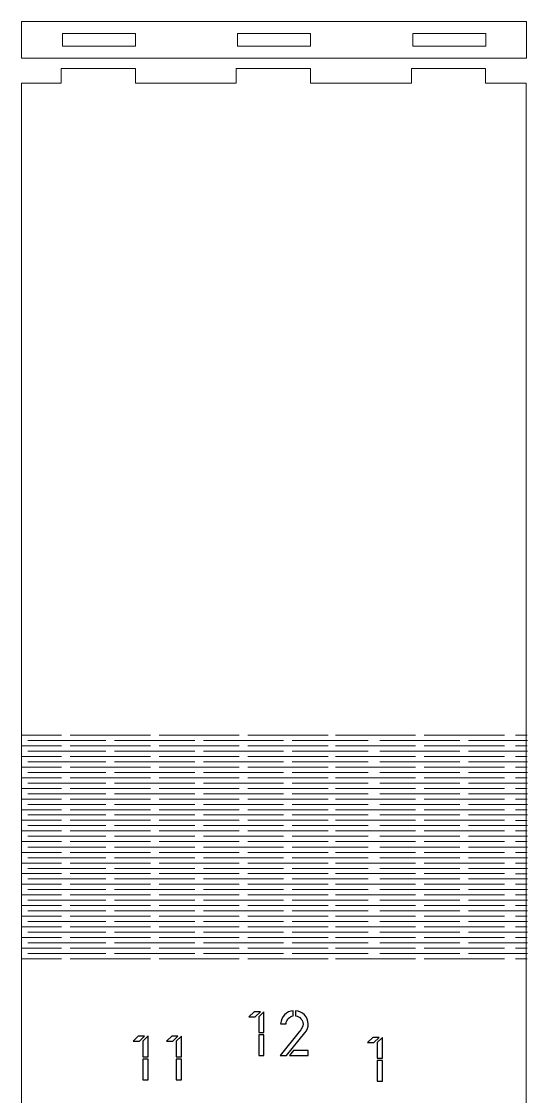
# Model space of a CAD drawing. Header units: millimetres. Extents: x 577 to 718, y -254 to 342.
# Drawn here: x 577.2 to 717.3, y 45 to 342.2 of the extents above; entities that cross this region are included whole.
import ezdxf

# ---------------------------------------------------------------- set-up
doc = ezdxf.new("R2010")
doc.units = ezdxf.units.MM
doc.layers.add('Layer 1', color=18, linetype='Continuous', true_color=0x000000)

msp = doc.modelspace()

# ---------------------------------------------------------------- linework, layer by layer
at = {"layer": 'Layer 1', "color": 250, "lineweight": 20, "true_color": 0x333333}
for points, knots in [([(717.0371, 342.2289), (717.0371, 342.2289), (577.2387, 342.2289), (577.2387, 342.2289), (577.2387, 342.2289), (577.2387, 332.0956), (577.2387, 332.0956), (577.2387, 332.0956), (717.0371, 332.0956), (717.0371, 332.0956), (717.0371, 332.0956), (717.0371, 342.2289), (717.0371, 342.2289)], [0, 0, 0, 0, 0.2, 0.2, 0.2, 0.4, 0.4, 0.4, 0.6, 0.6, 0.6, 1, 1, 1, 1]), ([(608.756, 335.4123), (608.756, 335.4123), (588.556, 335.4123), (588.556, 335.4123), (588.556, 335.4123), (588.556, 338.9123), (588.556, 338.9123), (588.556, 338.9123), (608.756, 338.9123), (608.756, 338.9123), (608.756, 338.9123), (608.756, 335.4123), (608.756, 335.4123)], [0, 0, 0, 0, 0.2, 0.2, 0.2, 0.4, 0.4, 0.4, 0.6, 0.6, 0.6, 1, 1, 1, 1]), ([(657.2379, 335.4123), (657.2379, 335.4123), (637.0379, 335.4123), (637.0379, 335.4123), (637.0379, 335.4123), (637.0379, 338.9123), (637.0379, 338.9123), (637.0379, 338.9123), (657.2379, 338.9123), (657.2379, 338.9123), (657.2379, 338.9123), (657.2379, 335.4123), (657.2379, 335.4123)], [0, 0, 0, 0, 0.2, 0.2, 0.2, 0.4, 0.4, 0.4, 0.6, 0.6, 0.6, 1, 1, 1, 1]), ([(705.7197, 335.4123), (705.7197, 335.4123), (685.5197, 335.4123), (685.5197, 335.4123), (685.5197, 335.4123), (685.5197, 338.9123), (685.5197, 338.9123), (685.5197, 338.9123), (705.7197, 338.9123), (705.7197, 338.9123), (705.7197, 338.9123), (705.7197, 335.4123), (705.7197, 335.4123)], [0, 0, 0, 0, 0.2, 0.2, 0.2, 0.4, 0.4, 0.4, 0.6, 0.6, 0.6, 1, 1, 1, 1]), ([(716.9118, 325.1941), (716.9118, 325.1941), (705.6607, 325.1941), (705.6607, 325.1941), (705.6607, 325.1941), (705.6607, 329.1941), (705.6607, 329.1941), (705.6607, 329.1941), (685.1376, 329.1941), (685.1376, 329.1941), (685.1376, 329.1941), (685.1376, 325.1941), (685.1376, 325.1941), (685.1376, 325.1941), (657.2224, 325.1941), (657.2224, 325.1941), (657.2224, 325.1941), (657.2224, 329.1941), (657.2224, 329.1941), (657.2224, 329.1941), (636.6992, 329.1941), (636.6992, 329.1941), (636.6992, 329.1941), (636.6992, 325.1941), (636.6992, 325.1941), (636.6992, 325.1941), (608.784, 325.1941), (608.784, 325.1941), (608.784, 325.1941), (608.784, 329.1941), (608.784, 329.1941), (608.784, 329.1941), (588.2608, 329.1941), (588.2608, 329.1941), (588.2608, 329.1941), (588.2608, 325.1941), (588.2608, 325.1941), (588.2608, 325.1941), (577.2387, 325.1941), (577.2387, 325.1941), (577.2387, 325.1941), (577.2387, -195.1974), (577.2387, -195.1974), (577.2387, -195.1974), (577.2387, -208.593), (577.2387, -208.593), (577.2387, -208.593), (577.2387, -227.2425), (577.2387, -227.2425), (577.2387, -227.2425), (577.2387, -234.8019), (577.2387, -234.8019), (577.2387, -234.8019), (577.2387, -242.3766), (577.2387, -242.3766), (577.2387, -242.3766), (577.2387, -254.2796), (577.2387, -254.2796), (577.2387, -254.2796), (717.037, -254.2796), (717.037, -254.2796), (717.037, -254.2796), (717.037, -242.3766), (717.037, -242.3766), (717.037, -242.3766), (717.037, -234.8019), (717.037, -234.8019), (717.037, -234.8019), (717.037, -195.1974), (717.037, -195.1974), (717.037, -195.1974), (716.9118, -195.1974), (716.9118, -195.1974), (716.9118, -195.1974), (716.9118, 325.1941), (716.9118, 325.1941)], [0, 0, 0, 0, 0.03846154, 0.03846154, 0.03846154, 0.07692308, 0.07692308, 0.07692308, 0.11538462, 0.11538462, 0.11538462, 0.15384615, 0.15384615, 0.15384615, 0.19230769, 0.19230769, 0.19230769, 0.23076923, 0.23076923, 0.23076923, 0.26923077, 0.26923077, 0.26923077, 0.30769231, 0.30769231, 0.30769231, 0.34615385, 0.34615385, 0.34615385, 0.38461538, 0.38461538, 0.38461538, 0.42307692, 0.42307692, 0.42307692, 0.46153846, 0.46153846, 0.46153846, 0.5, 0.5, 0.5, 0.53846154, 0.53846154, 0.53846154, 0.57692308, 0.57692308, 0.57692308, 0.61538462, 0.61538462, 0.61538462, 0.65384615, 0.65384615, 0.65384615, 0.69230769, 0.69230769, 0.69230769, 0.73076923, 0.73076923, 0.73076923, 0.76923077, 0.76923077, 0.76923077, 0.80769231, 0.80769231, 0.80769231, 0.84615385, 0.84615385, 0.84615385, 0.88461538, 0.88461538, 0.88461538, 0.92307692, 0.92307692, 0.92307692, 1, 1, 1, 1])]:
    msp.add_open_spline(points, degree=3, knots=knots, dxfattribs=at)
at = {"layer": 'Layer 1', "color": 13, "lineweight": 20, "true_color": 0xcc6666}
for points in [[(577.2387, 144.9239), (577.2387, 144.9239), (588.3287, 144.9239), (588.3287, 144.9239)], [(579.0354, 143.4536), (579.0354, 143.4536), (600.6207, 143.4536), (600.6207, 143.4536)], [(625.2045, 143.4536), (625.2045, 143.4536), (603.0184, 143.4536), (603.0184, 143.4536)], [(627.6022, 143.4536), (627.6022, 143.4536), (649.7884, 143.4536), (649.7884, 143.4536)], [(673.1704, 143.4536), (673.1704, 143.4536), (652.1861, 143.4536), (652.1861, 143.4536)], [(676.4031, 143.4536), (676.4031, 143.4536), (698.5893, 143.4536), (698.5893, 143.4536)], [(717.2854, 143.4536), (717.2854, 143.4536), (700.987, 143.4536), (700.987, 143.4536)], [(577.2387, 141.9832), (577.2387, 141.9832), (588.3287, 141.9832), (588.3287, 141.9832)], [(579.0354, 140.5129), (579.0354, 140.5129), (600.6207, 140.5129), (600.6207, 140.5129)], [(625.2045, 140.5129), (625.2045, 140.5129), (603.0184, 140.5129), (603.0184, 140.5129)], [(627.6022, 140.5129), (627.6022, 140.5129), (649.7884, 140.5129), (649.7884, 140.5129)], [(673.1704, 140.5129), (673.1704, 140.5129), (652.1861, 140.5129), (652.1861, 140.5129)], [(676.4031, 140.5129), (676.4031, 140.5129), (698.5893, 140.5129), (698.5893, 140.5129)], [(717.2854, 140.5129), (717.2854, 140.5129), (700.987, 140.5129), (700.987, 140.5129)], [(577.2387, 139.0425), (577.2387, 139.0425), (588.3287, 139.0425), (588.3287, 139.0425)], [(579.0354, 137.5722), (579.0354, 137.5722), (600.6207, 137.5722), (600.6207, 137.5722)], [(625.2045, 137.5722), (625.2045, 137.5722), (603.0184, 137.5722), (603.0184, 137.5722)], [(627.6022, 137.5722), (627.6022, 137.5722), (649.7884, 137.5722), (649.7884, 137.5722)], [(673.1704, 137.5722), (673.1704, 137.5722), (652.1861, 137.5722), (652.1861, 137.5722)], [(676.4031, 137.5722), (676.4031, 137.5722), (698.5893, 137.5722), (698.5893, 137.5722)], [(717.2854, 137.5722), (717.2854, 137.5722), (700.987, 137.5722), (700.987, 137.5722)], [(577.2387, 136.1018), (577.2387, 136.1018), (588.3287, 136.1018), (588.3287, 136.1018)], [(579.0354, 134.6315), (579.0354, 134.6315), (600.6207, 134.6315), (600.6207, 134.6315)], [(625.2045, 134.6315), (625.2045, 134.6315), (603.0184, 134.6315), (603.0184, 134.6315)], [(627.6022, 134.6315), (627.6022, 134.6315), (649.7884, 134.6315), (649.7884, 134.6315)], [(673.1704, 134.6315), (673.1704, 134.6315), (652.1861, 134.6315), (652.1861, 134.6315)], [(676.4031, 134.6315), (676.4031, 134.6315), (698.5893, 134.6315), (698.5893, 134.6315)], [(717.2854, 134.6315), (717.2854, 134.6315), (700.987, 134.6315), (700.987, 134.6315)], [(577.2387, 133.1611), (577.2387, 133.1611), (588.3287, 133.1611), (588.3287, 133.1611)], [(579.0354, 131.6908), (579.0354, 131.6908), (600.6207, 131.6908), (600.6207, 131.6908)], [(625.2045, 131.6908), (625.2045, 131.6908), (603.0184, 131.6908), (603.0184, 131.6908)], [(627.6022, 131.6908), (627.6022, 131.6908), (649.7884, 131.6908), (649.7884, 131.6908)], [(673.1704, 131.6908), (673.1704, 131.6908), (652.1861, 131.6908), (652.1861, 131.6908)], [(676.4031, 131.6908), (676.4031, 131.6908), (698.5893, 131.6908), (698.5893, 131.6908)], [(717.2854, 131.6908), (717.2854, 131.6908), (700.987, 131.6908), (700.987, 131.6908)], [(577.2387, 130.2205), (577.2387, 130.2205), (588.3287, 130.2205), (588.3287, 130.2205)], [(579.0354, 128.7501), (579.0354, 128.7501), (600.6207, 128.7501), (600.6207, 128.7501)], [(625.2045, 128.7501), (625.2045, 128.7501), (603.0184, 128.7501), (603.0184, 128.7501)], [(627.6022, 128.7501), (627.6022, 128.7501), (649.7884, 128.7501), (649.7884, 128.7501)], [(673.1704, 128.7501), (673.1704, 128.7501), (652.1861, 128.7501), (652.1861, 128.7501)], [(676.4031, 128.7501), (676.4031, 128.7501), (698.5893, 128.7501), (698.5893, 128.7501)], [(717.2854, 128.7501), (717.2854, 128.7501), (700.987, 128.7501), (700.987, 128.7501)], [(577.2387, 127.2798), (577.2387, 127.2798), (588.3287, 127.2798), (588.3287, 127.2798)], [(579.0354, 125.8018), (579.0354, 125.8018), (600.6207, 125.8018), (600.6207, 125.8018)], [(625.2045, 125.8018), (625.2045, 125.8018), (603.0184, 125.8018), (603.0184, 125.8018)], [(627.6022, 125.8018), (627.6022, 125.8018), (649.7884, 125.8018), (649.7884, 125.8018)], [(673.1704, 125.8018), (673.1704, 125.8018), (652.1861, 125.8018), (652.1861, 125.8018)], [(676.4031, 125.8018), (676.4031, 125.8018), (698.5893, 125.8018), (698.5893, 125.8018)], [(717.2854, 125.8018), (717.2854, 125.8018), (700.987, 125.8018), (700.987, 125.8018)], [(577.2387, 124.3315), (577.2387, 124.3315), (588.3287, 124.3315), (588.3287, 124.3315)], [(579.0354, 122.8611), (579.0354, 122.8611), (600.6207, 122.8611), (600.6207, 122.8611)], [(625.2045, 122.8611), (625.2045, 122.8611), (603.0184, 122.8611), (603.0184, 122.8611)], [(627.6022, 122.8611), (627.6022, 122.8611), (649.7884, 122.8611), (649.7884, 122.8611)], [(673.1704, 122.8611), (673.1704, 122.8611), (652.1861, 122.8611), (652.1861, 122.8611)], [(676.4031, 122.8611), (676.4031, 122.8611), (698.5893, 122.8611), (698.5893, 122.8611)], [(717.2854, 122.8611), (717.2854, 122.8611), (700.987, 122.8611), (700.987, 122.8611)], [(577.2387, 121.3907), (577.2387, 121.3907), (588.3287, 121.3907), (588.3287, 121.3907)], [(579.0354, 119.9457), (579.0354, 119.9457), (600.6207, 119.9457), (600.6207, 119.9457)], [(625.2045, 119.9457), (625.2045, 119.9457), (603.0184, 119.9457), (603.0184, 119.9457)], [(627.6022, 119.9457), (627.6022, 119.9457), (649.7884, 119.9457), (649.7884, 119.9457)], [(673.1704, 119.9457), (673.1704, 119.9457), (652.1861, 119.9457), (652.1861, 119.9457)], [(676.4032, 119.9457), (676.4032, 119.9457), (698.5894, 119.9457), (698.5894, 119.9457)], [(717.2854, 119.9457), (717.2854, 119.9457), (700.987, 119.9457), (700.987, 119.9457)], [(577.2387, 118.4754), (577.2387, 118.4754), (588.3288, 118.4754), (588.3288, 118.4754)], [(579.0354, 117.005), (579.0354, 117.005), (600.6207, 117.005), (600.6207, 117.005)], [(625.2045, 117.005), (625.2045, 117.005), (603.0184, 117.005), (603.0184, 117.005)], [(627.6022, 117.005), (627.6022, 117.005), (649.7884, 117.005), (649.7884, 117.005)], [(673.1704, 117.005), (673.1704, 117.005), (652.1861, 117.005), (652.1861, 117.005)], [(676.4032, 117.005), (676.4032, 117.005), (698.5894, 117.005), (698.5894, 117.005)], [(717.2854, 117.005), (717.2854, 117.005), (700.987, 117.005), (700.987, 117.005)], [(577.2387, 115.5347), (577.2387, 115.5347), (588.3288, 115.5347), (588.3288, 115.5347)], [(579.0354, 113.9944), (579.0354, 113.9944), (600.6207, 113.9944), (600.6207, 113.9944)], [(625.2045, 113.9944), (625.2045, 113.9944), (603.0184, 113.9944), (603.0184, 113.9944)], [(627.6022, 113.9944), (627.6022, 113.9944), (649.7884, 113.9944), (649.7884, 113.9944)], [(673.1704, 113.9944), (673.1704, 113.9944), (652.1861, 113.9944), (652.1861, 113.9944)], [(676.4031, 113.9944), (676.4031, 113.9944), (698.5893, 113.9944), (698.5893, 113.9944)], [(717.2854, 113.9944), (717.2854, 113.9944), (700.987, 113.9944), (700.987, 113.9944)], [(577.2387, 112.5241), (577.2387, 112.5241), (588.3287, 112.5241), (588.3287, 112.5241)], [(579.0354, 111.0538), (579.0354, 111.0538), (600.6207, 111.0538), (600.6207, 111.0538)], [(625.2045, 111.0538), (625.2045, 111.0538), (603.0184, 111.0538), (603.0184, 111.0538)], [(627.6022, 111.0538), (627.6022, 111.0538), (649.7884, 111.0538), (649.7884, 111.0538)], [(673.1704, 111.0538), (673.1704, 111.0538), (652.1861, 111.0538), (652.1861, 111.0538)], [(676.4031, 111.0538), (676.4031, 111.0538), (698.5893, 111.0538), (698.5893, 111.0538)], [(717.2854, 111.0538), (717.2854, 111.0538), (700.987, 111.0538), (700.987, 111.0538)], [(577.2387, 109.5834), (577.2387, 109.5834), (588.3287, 109.5834), (588.3287, 109.5834)], [(579.0354, 108.1131), (579.0354, 108.1131), (600.6207, 108.1131), (600.6207, 108.1131)], [(625.2045, 108.1131), (625.2045, 108.1131), (603.0184, 108.1131), (603.0184, 108.1131)], [(627.6022, 108.1131), (627.6022, 108.1131), (649.7884, 108.1131), (649.7884, 108.1131)], [(673.1704, 108.1131), (673.1704, 108.1131), (652.1861, 108.1131), (652.1861, 108.1131)], [(676.4031, 108.1131), (676.4031, 108.1131), (698.5893, 108.1131), (698.5893, 108.1131)], [(717.2854, 108.1131), (717.2854, 108.1131), (700.987, 108.1131), (700.987, 108.1131)], [(577.2387, 106.6427), (577.2387, 106.6427), (588.3287, 106.6427), (588.3287, 106.6427)], [(579.0354, 105.1724), (579.0354, 105.1724), (600.6207, 105.1724), (600.6207, 105.1724)], [(625.2045, 105.1724), (625.2045, 105.1724), (603.0184, 105.1724), (603.0184, 105.1724)], [(627.6022, 105.1724), (627.6022, 105.1724), (649.7884, 105.1724), (649.7884, 105.1724)], [(673.1704, 105.1724), (673.1704, 105.1724), (652.1861, 105.1724), (652.1861, 105.1724)], [(676.4031, 105.1724), (676.4031, 105.1724), (698.5893, 105.1724), (698.5893, 105.1724)], [(717.2854, 105.1724), (717.2854, 105.1724), (700.987, 105.1724), (700.987, 105.1724)], [(577.2387, 103.702), (577.2387, 103.702), (588.3287, 103.702), (588.3287, 103.702)], [(579.0354, 102.2317), (579.0354, 102.2317), (600.6207, 102.2317), (600.6207, 102.2317)], [(625.2045, 102.2317), (625.2045, 102.2317), (603.0184, 102.2317), (603.0184, 102.2317)], [(627.6022, 102.2317), (627.6022, 102.2317), (649.7884, 102.2317), (649.7884, 102.2317)], [(673.1704, 102.2317), (673.1704, 102.2317), (652.1861, 102.2317), (652.1861, 102.2317)], [(676.4031, 102.2317), (676.4031, 102.2317), (698.5893, 102.2317), (698.5893, 102.2317)], [(717.2854, 102.2317), (717.2854, 102.2317), (700.987, 102.2317), (700.987, 102.2317)], [(577.2387, 100.7613), (577.2387, 100.7613), (588.3287, 100.7613), (588.3287, 100.7613)], [(579.0354, 99.291), (579.0354, 99.291), (600.6207, 99.291), (600.6207, 99.291)], [(625.2045, 99.291), (625.2045, 99.291), (603.0184, 99.291), (603.0184, 99.291)], [(627.6022, 99.291), (627.6022, 99.291), (649.7884, 99.291), (649.7884, 99.291)], [(673.1704, 99.291), (673.1704, 99.291), (652.1861, 99.291), (652.1861, 99.291)], [(676.4031, 99.291), (676.4031, 99.291), (698.5893, 99.291), (698.5893, 99.291)], [(717.2854, 99.291), (717.2854, 99.291), (700.987, 99.291), (700.987, 99.291)], [(577.2387, 97.8206), (577.2387, 97.8206), (588.3287, 97.8206), (588.3287, 97.8206)], [(579.0354, 96.3503), (579.0354, 96.3503), (600.6207, 96.3503), (600.6207, 96.3503)], [(625.2045, 96.3503), (625.2045, 96.3503), (603.0184, 96.3503), (603.0184, 96.3503)], [(627.6022, 96.3503), (627.6022, 96.3503), (649.7884, 96.3503), (649.7884, 96.3503)], [(673.1704, 96.3503), (673.1704, 96.3503), (652.1861, 96.3503), (652.1861, 96.3503)], [(676.4031, 96.3503), (676.4031, 96.3503), (698.5893, 96.3503), (698.5893, 96.3503)], [(717.2854, 96.3503), (717.2854, 96.3503), (700.987, 96.3503), (700.987, 96.3503)], [(577.2387, 94.88), (577.2387, 94.88), (588.3287, 94.88), (588.3287, 94.88)], [(579.0354, 93.402), (579.0354, 93.402), (600.6207, 93.402), (600.6207, 93.402)], [(625.2045, 93.402), (625.2045, 93.402), (603.0184, 93.402), (603.0184, 93.402)], [(627.6022, 93.402), (627.6022, 93.402), (649.7884, 93.402), (649.7884, 93.402)], [(673.1704, 93.402), (673.1704, 93.402), (652.1861, 93.402), (652.1861, 93.402)], [(676.4031, 93.402), (676.4031, 93.402), (698.5893, 93.402), (698.5893, 93.402)], [(717.2854, 93.402), (717.2854, 93.402), (700.987, 93.402), (700.987, 93.402)], [(577.2387, 91.9317), (577.2387, 91.9317), (588.3287, 91.9317), (588.3287, 91.9317)], [(579.0354, 90.4613), (579.0354, 90.4613), (600.6207, 90.4613), (600.6207, 90.4613)], [(625.2045, 90.4613), (625.2045, 90.4613), (603.0184, 90.4613), (603.0184, 90.4613)], [(627.6022, 90.4613), (627.6022, 90.4613), (649.7884, 90.4613), (649.7884, 90.4613)], [(673.1704, 90.4613), (673.1704, 90.4613), (652.1861, 90.4613), (652.1861, 90.4613)], [(676.4031, 90.4613), (676.4031, 90.4613), (698.5893, 90.4613), (698.5893, 90.4613)], [(717.2854, 90.4613), (717.2854, 90.4613), (700.987, 90.4613), (700.987, 90.4613)], [(577.2387, 88.9909), (577.2387, 88.9909), (588.3287, 88.9909), (588.3287, 88.9909)], [(579.0354, 87.5459), (579.0354, 87.5459), (600.6207, 87.5459), (600.6207, 87.5459)], [(625.2045, 87.5459), (625.2045, 87.5459), (603.0184, 87.5459), (603.0184, 87.5459)], [(627.6022, 87.5459), (627.6022, 87.5459), (649.7884, 87.5459), (649.7884, 87.5459)], [(673.1704, 87.5459), (673.1704, 87.5459), (652.1861, 87.5459), (652.1861, 87.5459)], [(676.4032, 87.5459), (676.4032, 87.5459), (698.5894, 87.5459), (698.5894, 87.5459)], [(717.2854, 87.5459), (717.2854, 87.5459), (700.987, 87.5459), (700.987, 87.5459)], [(577.2387, 86.0756), (577.2387, 86.0756), (588.3288, 86.0756), (588.3288, 86.0756)], [(579.0354, 84.6052), (579.0354, 84.6052), (600.6207, 84.6052), (600.6207, 84.6052)], [(625.2045, 84.6052), (625.2045, 84.6052), (603.0184, 84.6052), (603.0184, 84.6052)], [(627.6022, 84.6052), (627.6022, 84.6052), (649.7884, 84.6052), (649.7884, 84.6052)], [(673.1704, 84.6052), (673.1704, 84.6052), (652.1861, 84.6052), (652.1861, 84.6052)], [(676.4032, 84.6052), (676.4032, 84.6052), (698.5894, 84.6052), (698.5894, 84.6052)], [(717.2854, 84.6052), (717.2854, 84.6052), (700.987, 84.6052), (700.987, 84.6052)], [(577.2387, 83.1349), (577.2387, 83.1349), (588.3288, 83.1349), (588.3288, 83.1349)]]:
    msp.add_open_spline(points, degree=3, dxfattribs=at)
for points in [[(612.9126, 144.9239), (612.9126, 144.9239), (601.8225, 144.9239), (601.8225, 144.9239), (601.8225, 144.9239), (590.7264, 144.9239), (590.7264, 144.9239)], [(637.4965, 144.9239), (637.4965, 144.9239), (626.4004, 144.9239), (626.4004, 144.9239), (626.4004, 144.9239), (615.3103, 144.9239), (615.3103, 144.9239)], [(639.8942, 144.9239), (639.8942, 144.9239), (650.9842, 144.9239), (650.9842, 144.9239), (650.9842, 144.9239), (662.0804, 144.9239), (662.0804, 144.9239)], [(686.2974, 144.9239), (686.2974, 144.9239), (675.2013, 144.9239), (675.2013, 144.9239), (675.2013, 144.9239), (664.1112, 144.9239), (664.1112, 144.9239)], [(688.6951, 144.9239), (688.6951, 144.9239), (699.7852, 144.9239), (699.7852, 144.9239), (699.7852, 144.9239), (710.8813, 144.9239), (710.8813, 144.9239)], [(713.9397, 144.9151), (713.9397, 144.9151), (715.5485, 144.9151), (715.5485, 144.9151), (715.5485, 144.9151), (717.1582, 144.9151), (717.1582, 144.9151)], [(612.9126, 141.9832), (612.9126, 141.9832), (601.8225, 141.9832), (601.8225, 141.9832), (601.8225, 141.9832), (590.7264, 141.9832), (590.7264, 141.9832)], [(637.4965, 141.9832), (637.4965, 141.9832), (626.4004, 141.9832), (626.4004, 141.9832), (626.4004, 141.9832), (615.3103, 141.9832), (615.3103, 141.9832)], [(639.8942, 141.9832), (639.8942, 141.9832), (650.9842, 141.9832), (650.9842, 141.9832), (650.9842, 141.9832), (662.0804, 141.9832), (662.0804, 141.9832)], [(686.2974, 141.9832), (686.2974, 141.9832), (675.2013, 141.9832), (675.2013, 141.9832), (675.2013, 141.9832), (664.1112, 141.9832), (664.1112, 141.9832)], [(688.6951, 141.9832), (688.6951, 141.9832), (699.7852, 141.9832), (699.7852, 141.9832), (699.7852, 141.9832), (710.8813, 141.9832), (710.8813, 141.9832)], [(713.9397, 141.9744), (713.9397, 141.9744), (715.5485, 141.9744), (715.5485, 141.9744), (715.5485, 141.9744), (717.1582, 141.9744), (717.1582, 141.9744)], [(612.9126, 139.0425), (612.9126, 139.0425), (601.8225, 139.0425), (601.8225, 139.0425), (601.8225, 139.0425), (590.7264, 139.0425), (590.7264, 139.0425)], [(637.4965, 139.0425), (637.4965, 139.0425), (626.4004, 139.0425), (626.4004, 139.0425), (626.4004, 139.0425), (615.3103, 139.0425), (615.3103, 139.0425)], [(639.8942, 139.0425), (639.8942, 139.0425), (650.9842, 139.0425), (650.9842, 139.0425), (650.9842, 139.0425), (662.0804, 139.0425), (662.0804, 139.0425)], [(686.2974, 139.0425), (686.2974, 139.0425), (675.2013, 139.0425), (675.2013, 139.0425), (675.2013, 139.0425), (664.1112, 139.0425), (664.1112, 139.0425)], [(688.6951, 139.0425), (688.6951, 139.0425), (699.7852, 139.0425), (699.7852, 139.0425), (699.7852, 139.0425), (710.8813, 139.0425), (710.8813, 139.0425)], [(713.9397, 139.0337), (713.9397, 139.0337), (715.5485, 139.0337), (715.5485, 139.0337), (715.5485, 139.0337), (717.1582, 139.0337), (717.1582, 139.0337)], [(612.9126, 136.1018), (612.9126, 136.1018), (601.8225, 136.1018), (601.8225, 136.1018), (601.8225, 136.1018), (590.7264, 136.1018), (590.7264, 136.1018)], [(637.4965, 136.1018), (637.4965, 136.1018), (626.4004, 136.1018), (626.4004, 136.1018), (626.4004, 136.1018), (615.3103, 136.1018), (615.3103, 136.1018)], [(639.8942, 136.1018), (639.8942, 136.1018), (650.9842, 136.1018), (650.9842, 136.1018), (650.9842, 136.1018), (662.0804, 136.1018), (662.0804, 136.1018)], [(686.2974, 136.1018), (686.2974, 136.1018), (675.2013, 136.1018), (675.2013, 136.1018), (675.2013, 136.1018), (664.1112, 136.1018), (664.1112, 136.1018)], [(688.6951, 136.1018), (688.6951, 136.1018), (699.7852, 136.1018), (699.7852, 136.1018), (699.7852, 136.1018), (710.8813, 136.1018), (710.8813, 136.1018)], [(713.9397, 136.093), (713.9397, 136.093), (715.5485, 136.093), (715.5485, 136.093), (715.5485, 136.093), (717.1582, 136.093), (717.1582, 136.093)], [(612.9126, 133.1611), (612.9126, 133.1611), (601.8225, 133.1611), (601.8225, 133.1611), (601.8225, 133.1611), (590.7264, 133.1611), (590.7264, 133.1611)], [(637.4965, 133.1611), (637.4965, 133.1611), (626.4004, 133.1611), (626.4004, 133.1611), (626.4004, 133.1611), (615.3103, 133.1611), (615.3103, 133.1611)], [(639.8942, 133.1611), (639.8942, 133.1611), (650.9842, 133.1611), (650.9842, 133.1611), (650.9842, 133.1611), (662.0804, 133.1611), (662.0804, 133.1611)], [(686.2974, 133.1611), (686.2974, 133.1611), (675.2013, 133.1611), (675.2013, 133.1611), (675.2013, 133.1611), (664.1112, 133.1611), (664.1112, 133.1611)], [(688.6951, 133.1611), (688.6951, 133.1611), (699.7852, 133.1611), (699.7852, 133.1611), (699.7852, 133.1611), (710.8813, 133.1611), (710.8813, 133.1611)], [(713.9397, 133.1523), (713.9397, 133.1523), (715.5485, 133.1523), (715.5485, 133.1523), (715.5485, 133.1523), (717.1582, 133.1523), (717.1582, 133.1523)], [(612.9126, 130.2205), (612.9126, 130.2205), (601.8225, 130.2205), (601.8225, 130.2205), (601.8225, 130.2205), (590.7264, 130.2205), (590.7264, 130.2205)], [(637.4965, 130.2205), (637.4965, 130.2205), (626.4004, 130.2205), (626.4004, 130.2205), (626.4004, 130.2205), (615.3103, 130.2205), (615.3103, 130.2205)], [(639.8942, 130.2205), (639.8942, 130.2205), (650.9842, 130.2205), (650.9842, 130.2205), (650.9842, 130.2205), (662.0804, 130.2205), (662.0804, 130.2205)], [(686.2974, 130.2205), (686.2974, 130.2205), (675.2013, 130.2205), (675.2013, 130.2205), (675.2013, 130.2205), (664.1112, 130.2205), (664.1112, 130.2205)], [(688.6951, 130.2205), (688.6951, 130.2205), (699.7852, 130.2205), (699.7852, 130.2205), (699.7852, 130.2205), (710.8813, 130.2205), (710.8813, 130.2205)], [(713.9397, 130.2116), (713.9397, 130.2116), (715.5485, 130.2116), (715.5485, 130.2116), (715.5485, 130.2116), (717.1582, 130.2116), (717.1582, 130.2116)], [(612.9126, 127.2798), (612.9126, 127.2798), (601.8225, 127.2798), (601.8225, 127.2798), (601.8225, 127.2798), (590.7264, 127.2798), (590.7264, 127.2798)], [(637.4965, 127.2798), (637.4965, 127.2798), (626.4004, 127.2798), (626.4004, 127.2798), (626.4004, 127.2798), (615.3103, 127.2798), (615.3103, 127.2798)], [(639.8942, 127.2798), (639.8942, 127.2798), (650.9842, 127.2798), (650.9842, 127.2798), (650.9842, 127.2798), (662.0804, 127.2798), (662.0804, 127.2798)], [(686.2974, 127.2798), (686.2974, 127.2798), (675.2013, 127.2798), (675.2013, 127.2798), (675.2013, 127.2798), (664.1112, 127.2798), (664.1112, 127.2798)], [(688.6951, 127.2798), (688.6951, 127.2798), (699.7852, 127.2798), (699.7852, 127.2798), (699.7852, 127.2798), (710.8813, 127.2798), (710.8813, 127.2798)], [(713.9397, 127.271), (713.9397, 127.271), (715.5485, 127.271), (715.5485, 127.271), (715.5485, 127.271), (717.1582, 127.271), (717.1582, 127.271)], [(612.9126, 124.3315), (612.9126, 124.3315), (601.8225, 124.3315), (601.8225, 124.3315), (601.8225, 124.3315), (590.7264, 124.3315), (590.7264, 124.3315)], [(637.4965, 124.3315), (637.4965, 124.3315), (626.4004, 124.3315), (626.4004, 124.3315), (626.4004, 124.3315), (615.3103, 124.3315), (615.3103, 124.3315)], [(639.8942, 124.3315), (639.8942, 124.3315), (650.9842, 124.3315), (650.9842, 124.3315), (650.9842, 124.3315), (662.0804, 124.3315), (662.0804, 124.3315)], [(686.2974, 124.3315), (686.2974, 124.3315), (675.2013, 124.3315), (675.2013, 124.3315), (675.2013, 124.3315), (664.1112, 124.3315), (664.1112, 124.3315)], [(688.6951, 124.3315), (688.6951, 124.3315), (699.7852, 124.3315), (699.7852, 124.3315), (699.7852, 124.3315), (710.8813, 124.3315), (710.8813, 124.3315)], [(713.9397, 124.3226), (713.9397, 124.3226), (715.5485, 124.3226), (715.5485, 124.3226), (715.5485, 124.3226), (717.1582, 124.3226), (717.1582, 124.3226)], [(612.9126, 121.3907), (612.9126, 121.3907), (601.8225, 121.3907), (601.8225, 121.3907), (601.8225, 121.3907), (590.7264, 121.3907), (590.7264, 121.3907)], [(637.4965, 121.3907), (637.4965, 121.3907), (626.4004, 121.3907), (626.4004, 121.3907), (626.4004, 121.3907), (615.3103, 121.3907), (615.3103, 121.3907)], [(639.8942, 121.3907), (639.8942, 121.3907), (650.9842, 121.3907), (650.9842, 121.3907), (650.9842, 121.3907), (662.0804, 121.3907), (662.0804, 121.3907)], [(686.2974, 121.3907), (686.2974, 121.3907), (675.2013, 121.3907), (675.2013, 121.3907), (675.2013, 121.3907), (664.1112, 121.3907), (664.1112, 121.3907)], [(688.6951, 121.3907), (688.6951, 121.3907), (699.7852, 121.3907), (699.7852, 121.3907), (699.7852, 121.3907), (710.8813, 121.3907), (710.8813, 121.3907)], [(713.9397, 121.3819), (713.9397, 121.3819), (715.5485, 121.3819), (715.5485, 121.3819), (715.5485, 121.3819), (717.1582, 121.3819), (717.1582, 121.3819)], [(612.9126, 118.4754), (612.9126, 118.4754), (601.8225, 118.4754), (601.8225, 118.4754), (601.8225, 118.4754), (590.7264, 118.4754), (590.7264, 118.4754)], [(637.4965, 118.4754), (637.4965, 118.4754), (626.4004, 118.4754), (626.4004, 118.4754), (626.4004, 118.4754), (615.3103, 118.4754), (615.3103, 118.4754)], [(639.8942, 118.4754), (639.8942, 118.4754), (650.9842, 118.4754), (650.9842, 118.4754), (650.9842, 118.4754), (662.0804, 118.4754), (662.0804, 118.4754)], [(686.2974, 118.4754), (686.2974, 118.4754), (675.2013, 118.4754), (675.2013, 118.4754), (675.2013, 118.4754), (664.1112, 118.4754), (664.1112, 118.4754)], [(688.6951, 118.4754), (688.6951, 118.4754), (699.7852, 118.4754), (699.7852, 118.4754), (699.7852, 118.4754), (710.8813, 118.4754), (710.8813, 118.4754)], [(713.9397, 118.4665), (713.9397, 118.4665), (715.5485, 118.4665), (715.5485, 118.4665), (715.5485, 118.4665), (717.1582, 118.4665), (717.1582, 118.4665)], [(612.9126, 115.5347), (612.9126, 115.5347), (601.8225, 115.5347), (601.8225, 115.5347), (601.8225, 115.5347), (590.7264, 115.5347), (590.7264, 115.5347)], [(637.4965, 115.5347), (637.4965, 115.5347), (626.4004, 115.5347), (626.4004, 115.5347), (626.4004, 115.5347), (615.3103, 115.5347), (615.3103, 115.5347)], [(639.8942, 115.5347), (639.8942, 115.5347), (650.9842, 115.5347), (650.9842, 115.5347), (650.9842, 115.5347), (662.0804, 115.5347), (662.0804, 115.5347)], [(686.2974, 115.5347), (686.2974, 115.5347), (675.2013, 115.5347), (675.2013, 115.5347), (675.2013, 115.5347), (664.1112, 115.5347), (664.1112, 115.5347)], [(688.6951, 115.5347), (688.6951, 115.5347), (699.7852, 115.5347), (699.7852, 115.5347), (699.7852, 115.5347), (710.8813, 115.5347), (710.8813, 115.5347)], [(713.9397, 115.5259), (713.9397, 115.5259), (715.5485, 115.5259), (715.5485, 115.5259), (715.5485, 115.5259), (717.1582, 115.5259), (717.1582, 115.5259)], [(612.9126, 112.5241), (612.9126, 112.5241), (601.8225, 112.5241), (601.8225, 112.5241), (601.8225, 112.5241), (590.7264, 112.5241), (590.7264, 112.5241)], [(637.4965, 112.5241), (637.4965, 112.5241), (626.4004, 112.5241), (626.4004, 112.5241), (626.4004, 112.5241), (615.3103, 112.5241), (615.3103, 112.5241)], [(639.8942, 112.5241), (639.8942, 112.5241), (650.9842, 112.5241), (650.9842, 112.5241), (650.9842, 112.5241), (662.0804, 112.5241), (662.0804, 112.5241)], [(686.2974, 112.5241), (686.2974, 112.5241), (675.2013, 112.5241), (675.2013, 112.5241), (675.2013, 112.5241), (664.1112, 112.5241), (664.1112, 112.5241)], [(688.6951, 112.5241), (688.6951, 112.5241), (699.7852, 112.5241), (699.7852, 112.5241), (699.7852, 112.5241), (710.8813, 112.5241), (710.8813, 112.5241)], [(713.9397, 112.5153), (713.9397, 112.5153), (715.5485, 112.5153), (715.5485, 112.5153), (715.5485, 112.5153), (717.1582, 112.5153), (717.1582, 112.5153)], [(612.9126, 109.5834), (612.9126, 109.5834), (601.8225, 109.5834), (601.8225, 109.5834), (601.8225, 109.5834), (590.7264, 109.5834), (590.7264, 109.5834)], [(637.4965, 109.5834), (637.4965, 109.5834), (626.4004, 109.5834), (626.4004, 109.5834), (626.4004, 109.5834), (615.3103, 109.5834), (615.3103, 109.5834)], [(639.8942, 109.5834), (639.8942, 109.5834), (650.9842, 109.5834), (650.9842, 109.5834), (650.9842, 109.5834), (662.0804, 109.5834), (662.0804, 109.5834)], [(686.2974, 109.5834), (686.2974, 109.5834), (675.2013, 109.5834), (675.2013, 109.5834), (675.2013, 109.5834), (664.1112, 109.5834), (664.1112, 109.5834)], [(688.6951, 109.5834), (688.6951, 109.5834), (699.7852, 109.5834), (699.7852, 109.5834), (699.7852, 109.5834), (710.8813, 109.5834), (710.8813, 109.5834)], [(713.9397, 109.5746), (713.9397, 109.5746), (715.5485, 109.5746), (715.5485, 109.5746), (715.5485, 109.5746), (717.1582, 109.5746), (717.1582, 109.5746)], [(612.9126, 106.6427), (612.9126, 106.6427), (601.8225, 106.6427), (601.8225, 106.6427), (601.8225, 106.6427), (590.7264, 106.6427), (590.7264, 106.6427)], [(637.4965, 106.6427), (637.4965, 106.6427), (626.4004, 106.6427), (626.4004, 106.6427), (626.4004, 106.6427), (615.3103, 106.6427), (615.3103, 106.6427)], [(639.8942, 106.6427), (639.8942, 106.6427), (650.9842, 106.6427), (650.9842, 106.6427), (650.9842, 106.6427), (662.0804, 106.6427), (662.0804, 106.6427)], [(686.2974, 106.6427), (686.2974, 106.6427), (675.2013, 106.6427), (675.2013, 106.6427), (675.2013, 106.6427), (664.1112, 106.6427), (664.1112, 106.6427)], [(688.6951, 106.6427), (688.6951, 106.6427), (699.7852, 106.6427), (699.7852, 106.6427), (699.7852, 106.6427), (710.8813, 106.6427), (710.8813, 106.6427)], [(713.9397, 106.6339), (713.9397, 106.6339), (715.5485, 106.6339), (715.5485, 106.6339), (715.5485, 106.6339), (717.1582, 106.6339), (717.1582, 106.6339)], [(612.9126, 103.702), (612.9126, 103.702), (601.8225, 103.702), (601.8225, 103.702), (601.8225, 103.702), (590.7264, 103.702), (590.7264, 103.702)], [(637.4965, 103.702), (637.4965, 103.702), (626.4004, 103.702), (626.4004, 103.702), (626.4004, 103.702), (615.3103, 103.702), (615.3103, 103.702)], [(639.8942, 103.702), (639.8942, 103.702), (650.9842, 103.702), (650.9842, 103.702), (650.9842, 103.702), (662.0804, 103.702), (662.0804, 103.702)], [(686.2974, 103.702), (686.2974, 103.702), (675.2013, 103.702), (675.2013, 103.702), (675.2013, 103.702), (664.1112, 103.702), (664.1112, 103.702)], [(688.6951, 103.702), (688.6951, 103.702), (699.7852, 103.702), (699.7852, 103.702), (699.7852, 103.702), (710.8813, 103.702), (710.8813, 103.702)], [(713.9397, 103.6932), (713.9397, 103.6932), (715.5485, 103.6932), (715.5485, 103.6932), (715.5485, 103.6932), (717.1582, 103.6932), (717.1582, 103.6932)], [(612.9126, 100.7613), (612.9126, 100.7613), (601.8225, 100.7613), (601.8225, 100.7613), (601.8225, 100.7613), (590.7264, 100.7613), (590.7264, 100.7613)], [(637.4965, 100.7613), (637.4965, 100.7613), (626.4004, 100.7613), (626.4004, 100.7613), (626.4004, 100.7613), (615.3103, 100.7613), (615.3103, 100.7613)], [(639.8942, 100.7613), (639.8942, 100.7613), (650.9842, 100.7613), (650.9842, 100.7613), (650.9842, 100.7613), (662.0804, 100.7613), (662.0804, 100.7613)], [(686.2974, 100.7613), (686.2974, 100.7613), (675.2013, 100.7613), (675.2013, 100.7613), (675.2013, 100.7613), (664.1112, 100.7613), (664.1112, 100.7613)], [(688.6951, 100.7613), (688.6951, 100.7613), (699.7852, 100.7613), (699.7852, 100.7613), (699.7852, 100.7613), (710.8813, 100.7613), (710.8813, 100.7613)], [(713.9397, 100.7525), (713.9397, 100.7525), (715.5485, 100.7525), (715.5485, 100.7525), (715.5485, 100.7525), (717.1582, 100.7525), (717.1582, 100.7525)], [(612.9126, 97.8206), (612.9126, 97.8206), (601.8225, 97.8206), (601.8225, 97.8206), (601.8225, 97.8206), (590.7264, 97.8206), (590.7264, 97.8206)], [(637.4965, 97.8206), (637.4965, 97.8206), (626.4004, 97.8206), (626.4004, 97.8206), (626.4004, 97.8206), (615.3103, 97.8206), (615.3103, 97.8206)], [(639.8942, 97.8206), (639.8942, 97.8206), (650.9842, 97.8206), (650.9842, 97.8206), (650.9842, 97.8206), (662.0804, 97.8206), (662.0804, 97.8206)], [(686.2974, 97.8206), (686.2974, 97.8206), (675.2013, 97.8206), (675.2013, 97.8206), (675.2013, 97.8206), (664.1112, 97.8206), (664.1112, 97.8206)], [(688.6951, 97.8206), (688.6951, 97.8206), (699.7852, 97.8206), (699.7852, 97.8206), (699.7852, 97.8206), (710.8813, 97.8206), (710.8813, 97.8206)], [(713.9397, 97.8118), (713.9397, 97.8118), (715.5485, 97.8118), (715.5485, 97.8118), (715.5485, 97.8118), (717.1582, 97.8118), (717.1582, 97.8118)], [(612.9126, 94.88), (612.9126, 94.88), (601.8225, 94.88), (601.8225, 94.88), (601.8225, 94.88), (590.7264, 94.88), (590.7264, 94.88)], [(637.4965, 94.88), (637.4965, 94.88), (626.4004, 94.88), (626.4004, 94.88), (626.4004, 94.88), (615.3103, 94.88), (615.3103, 94.88)], [(639.8942, 94.88), (639.8942, 94.88), (650.9842, 94.88), (650.9842, 94.88), (650.9842, 94.88), (662.0804, 94.88), (662.0804, 94.88)], [(686.2974, 94.88), (686.2974, 94.88), (675.2013, 94.88), (675.2013, 94.88), (675.2013, 94.88), (664.1112, 94.88), (664.1112, 94.88)], [(688.6951, 94.88), (688.6951, 94.88), (699.7852, 94.88), (699.7852, 94.88), (699.7852, 94.88), (710.8813, 94.88), (710.8813, 94.88)], [(713.9397, 94.8711), (713.9397, 94.8711), (715.5485, 94.8711), (715.5485, 94.8711), (715.5485, 94.8711), (717.1582, 94.8711), (717.1582, 94.8711)], [(612.9126, 91.9317), (612.9126, 91.9317), (601.8225, 91.9317), (601.8225, 91.9317), (601.8225, 91.9317), (590.7264, 91.9317), (590.7264, 91.9317)], [(637.4965, 91.9317), (637.4965, 91.9317), (626.4004, 91.9317), (626.4004, 91.9317), (626.4004, 91.9317), (615.3103, 91.9317), (615.3103, 91.9317)], [(639.8942, 91.9317), (639.8942, 91.9317), (650.9842, 91.9317), (650.9842, 91.9317), (650.9842, 91.9317), (662.0804, 91.9317), (662.0804, 91.9317)], [(686.2974, 91.9317), (686.2974, 91.9317), (675.2013, 91.9317), (675.2013, 91.9317), (675.2013, 91.9317), (664.1112, 91.9317), (664.1112, 91.9317)], [(688.6951, 91.9317), (688.6951, 91.9317), (699.7852, 91.9317), (699.7852, 91.9317), (699.7852, 91.9317), (710.8813, 91.9317), (710.8813, 91.9317)], [(713.9397, 91.9228), (713.9397, 91.9228), (715.5485, 91.9228), (715.5485, 91.9228), (715.5485, 91.9228), (717.1582, 91.9228), (717.1582, 91.9228)], [(612.9126, 88.9909), (612.9126, 88.9909), (601.8225, 88.9909), (601.8225, 88.9909), (601.8225, 88.9909), (590.7264, 88.9909), (590.7264, 88.9909)], [(637.4965, 88.9909), (637.4965, 88.9909), (626.4004, 88.9909), (626.4004, 88.9909), (626.4004, 88.9909), (615.3103, 88.9909), (615.3103, 88.9909)], [(639.8942, 88.9909), (639.8942, 88.9909), (650.9842, 88.9909), (650.9842, 88.9909), (650.9842, 88.9909), (662.0804, 88.9909), (662.0804, 88.9909)], [(686.2974, 88.9909), (686.2974, 88.9909), (675.2013, 88.9909), (675.2013, 88.9909), (675.2013, 88.9909), (664.1112, 88.9909), (664.1112, 88.9909)], [(688.6951, 88.9909), (688.6951, 88.9909), (699.7852, 88.9909), (699.7852, 88.9909), (699.7852, 88.9909), (710.8813, 88.9909), (710.8813, 88.9909)], [(713.9397, 88.9821), (713.9397, 88.9821), (715.5485, 88.9821), (715.5485, 88.9821), (715.5485, 88.9821), (717.1582, 88.9821), (717.1582, 88.9821)], [(612.9126, 86.0756), (612.9126, 86.0756), (601.8225, 86.0756), (601.8225, 86.0756), (601.8225, 86.0756), (590.7264, 86.0756), (590.7264, 86.0756)], [(637.4965, 86.0756), (637.4965, 86.0756), (626.4004, 86.0756), (626.4004, 86.0756), (626.4004, 86.0756), (615.3103, 86.0756), (615.3103, 86.0756)], [(639.8942, 86.0756), (639.8942, 86.0756), (650.9842, 86.0756), (650.9842, 86.0756), (650.9842, 86.0756), (662.0804, 86.0756), (662.0804, 86.0756)], [(686.2974, 86.0756), (686.2974, 86.0756), (675.2013, 86.0756), (675.2013, 86.0756), (675.2013, 86.0756), (664.1112, 86.0756), (664.1112, 86.0756)], [(688.6951, 86.0756), (688.6951, 86.0756), (699.7852, 86.0756), (699.7852, 86.0756), (699.7852, 86.0756), (710.8813, 86.0756), (710.8813, 86.0756)], [(713.9397, 86.0668), (713.9397, 86.0668), (715.5485, 86.0668), (715.5485, 86.0668), (715.5485, 86.0668), (717.1582, 86.0668), (717.1582, 86.0668)], [(612.9126, 83.1349), (612.9126, 83.1349), (601.8225, 83.1349), (601.8225, 83.1349), (601.8225, 83.1349), (590.7264, 83.1349), (590.7264, 83.1349)], [(637.4965, 83.1349), (637.4965, 83.1349), (626.4004, 83.1349), (626.4004, 83.1349), (626.4004, 83.1349), (615.3103, 83.1349), (615.3103, 83.1349)], [(639.8942, 83.1349), (639.8942, 83.1349), (650.9842, 83.1349), (650.9842, 83.1349), (650.9842, 83.1349), (662.0804, 83.1349), (662.0804, 83.1349)], [(686.2974, 83.1349), (686.2974, 83.1349), (675.2013, 83.1349), (675.2013, 83.1349), (675.2013, 83.1349), (664.1112, 83.1349), (664.1112, 83.1349)], [(688.6951, 83.1349), (688.6951, 83.1349), (699.7852, 83.1349), (699.7852, 83.1349), (699.7852, 83.1349), (710.8813, 83.1349), (710.8813, 83.1349)], [(713.9397, 83.126), (713.9397, 83.126), (715.5485, 83.126), (715.5485, 83.126), (715.5485, 83.126), (717.1582, 83.126), (717.1582, 83.126)]]:
    msp.add_open_spline(points, degree=3, knots=[0, 0, 0, 0, 0.33333333, 0.33333333, 0.33333333, 1, 1, 1, 1], dxfattribs=at)
at = {"layer": 'Layer 1', "color": 250, "true_color": 0x333333}
for points, knots in [([(643.3619, 68.469), (643.3619, 68.469), (641.9203, 67.0915), (641.9203, 67.0915), (641.9203, 67.0915), (640.1743, 67.0915), (640.1743, 67.0915), (640.1743, 67.0915), (641.6159, 68.469), (641.6159, 68.469), (641.6159, 68.469), (643.3619, 68.469), (643.3619, 68.469)], [0, 0, 0, 0, 0.2, 0.2, 0.2, 0.4, 0.4, 0.4, 0.6, 0.6, 0.6, 1, 1, 1, 1]), ([(644.3229, 62.7507), (644.3229, 62.7507), (642.8813, 62.7507), (642.8813, 62.7507), (642.8813, 62.7507), (642.8813, 67.0915), (642.8813, 67.0915), (642.8813, 67.0915), (644.2908, 68.469), (644.2908, 68.469), (644.2908, 68.469), (644.3229, 68.469), (644.3229, 68.469), (644.3229, 68.469), (644.3229, 62.7507), (644.3229, 62.7507)], [0, 0, 0, 0, 0.16666667, 0.16666667, 0.16666667, 0.33333333, 0.33333333, 0.33333333, 0.5, 0.5, 0.5, 0.66666667, 0.66666667, 0.66666667, 1, 1, 1, 1]), ([(656.5923, 65.1053), (656.5923, 64.1868), (656.2932, 63.3594), (655.6953, 62.6226), (655.6953, 62.6226), (650.6017, 56.3917), (650.6017, 56.3917), (650.6017, 56.3917), (648.7917, 56.3917), (648.7917, 56.3917), (648.7917, 56.3917), (654.0775, 62.8788), (654.0775, 62.8788), (654.7928, 63.7543), (655.1507, 64.4751), (655.1507, 65.0413), (655.1507, 65.6071), (654.9505, 66.1089), (654.5501, 66.5469), (654.1496, 66.9847), (653.6663, 67.2409), (653.1004, 67.3157), (653.1004, 67.3157), (653.1004, 68.7093), (653.1004, 68.7093), (654.072, 68.6345), (654.897, 68.258), (655.5752, 67.58), (656.2532, 66.9018), (656.5923, 66.0769), (656.5923, 65.1053)], [0, 0, 0, 0, 0.09090909, 0.09090909, 0.09090909, 0.18181818, 0.18181818, 0.18181818, 0.27272727, 0.27272727, 0.27272727, 0.36363636, 0.36363636, 0.36363636, 0.45454545, 0.45454545, 0.45454545, 0.54545455, 0.54545455, 0.54545455, 0.63636364, 0.63636364, 0.63636364, 0.72727273, 0.72727273, 0.72727273, 0.81818182, 0.81818182, 0.81818182, 1, 1, 1, 1]), ([(652.4598, 67.3318), (651.9152, 67.257), (651.4559, 67.0114), (651.0822, 66.595), (650.7083, 66.1785), (650.5001, 65.6925), (650.4575, 65.1374), (650.4575, 65.1374), (648.9519, 65.1374), (648.9519, 65.1374), (649.0692, 66.173), (649.4349, 67.0114), (650.049, 67.6521), (650.663, 68.2928), (651.4667, 68.6452), (652.4598, 68.7093), (652.4598, 68.7093), (652.4598, 67.3318), (652.4598, 67.3318)], [0, 0, 0, 0, 0.14285714, 0.14285714, 0.14285714, 0.28571429, 0.28571429, 0.28571429, 0.42857143, 0.42857143, 0.42857143, 0.57142857, 0.57142857, 0.57142857, 0.71428571, 0.71428571, 0.71428571, 1, 1, 1, 1]), ([(611.2978, 61.6794), (611.2978, 61.6794), (609.8562, 60.3019), (609.8562, 60.3019), (609.8562, 60.3019), (608.1103, 60.3019), (608.1103, 60.3019), (608.1103, 60.3019), (609.5519, 61.6794), (609.5519, 61.6794), (609.5519, 61.6794), (611.2978, 61.6794), (611.2978, 61.6794)], [0, 0, 0, 0, 0.2, 0.2, 0.2, 0.4, 0.4, 0.4, 0.6, 0.6, 0.6, 1, 1, 1, 1]), ([(612.2589, 55.9611), (612.2589, 55.9611), (610.8172, 55.9611), (610.8172, 55.9611), (610.8172, 55.9611), (610.8172, 60.3019), (610.8172, 60.3019), (610.8172, 60.3019), (612.2268, 61.6794), (612.2268, 61.6794), (612.2268, 61.6794), (612.2589, 61.6794), (612.2589, 61.6794), (612.2589, 61.6794), (612.2589, 55.9611), (612.2589, 55.9611)], [0, 0, 0, 0, 0.16666667, 0.16666667, 0.16666667, 0.33333333, 0.33333333, 0.33333333, 0.5, 0.5, 0.5, 0.66666667, 0.66666667, 0.66666667, 1, 1, 1, 1]), ([(620.5559, 61.6794), (620.5559, 61.6794), (619.1143, 60.3019), (619.1143, 60.3019), (619.1143, 60.3019), (617.3683, 60.3019), (617.3683, 60.3019), (617.3683, 60.3019), (618.81, 61.6794), (618.81, 61.6794), (618.81, 61.6794), (620.5559, 61.6794), (620.5559, 61.6794)], [0, 0, 0, 0, 0.2, 0.2, 0.2, 0.4, 0.4, 0.4, 0.6, 0.6, 0.6, 1, 1, 1, 1]), ([(621.517, 55.9611), (621.517, 55.9611), (620.0753, 55.9611), (620.0753, 55.9611), (620.0753, 55.9611), (620.0753, 60.3019), (620.0753, 60.3019), (620.0753, 60.3019), (621.4849, 61.6794), (621.4849, 61.6794), (621.4849, 61.6794), (621.517, 61.6794), (621.517, 61.6794), (621.517, 61.6794), (621.517, 55.9611), (621.517, 55.9611)], [0, 0, 0, 0, 0.16666667, 0.16666667, 0.16666667, 0.33333333, 0.33333333, 0.33333333, 0.5, 0.5, 0.5, 0.66666667, 0.66666667, 0.66666667, 1, 1, 1, 1]), ([(644.3229, 56.3917), (644.3229, 56.3917), (642.8813, 56.3917), (642.8813, 56.3917), (642.8813, 56.3917), (642.8813, 62.11), (642.8813, 62.11), (642.8813, 62.11), (644.3229, 62.11), (644.3229, 62.11), (644.3229, 62.11), (644.3229, 56.3917), (644.3229, 56.3917)], [0, 0, 0, 0, 0.2, 0.2, 0.2, 0.4, 0.4, 0.4, 0.6, 0.6, 0.6, 1, 1, 1, 1]), ([(676.1859, 61.3151), (676.1859, 61.3151), (674.7442, 59.9375), (674.7442, 59.9375), (674.7442, 59.9375), (672.9983, 59.9375), (672.9983, 59.9375), (672.9983, 59.9375), (674.4399, 61.3151), (674.4399, 61.3151), (674.4399, 61.3151), (676.1859, 61.3151), (676.1859, 61.3151)], [0, 0, 0, 0, 0.2, 0.2, 0.2, 0.4, 0.4, 0.4, 0.6, 0.6, 0.6, 1, 1, 1, 1]), ([(677.1469, 55.5967), (677.1469, 55.5967), (675.7053, 55.5967), (675.7053, 55.5967), (675.7053, 55.5967), (675.7053, 59.9375), (675.7053, 59.9375), (675.7053, 59.9375), (677.1148, 61.3151), (677.1148, 61.3151), (677.1148, 61.3151), (677.1469, 61.3151), (677.1469, 61.3151), (677.1469, 61.3151), (677.1469, 55.5967), (677.1469, 55.5967)], [0, 0, 0, 0, 0.16666667, 0.16666667, 0.16666667, 0.33333333, 0.33333333, 0.33333333, 0.5, 0.5, 0.5, 0.66666667, 0.66666667, 0.66666667, 1, 1, 1, 1]), ([(656.5923, 56.3917), (656.5923, 56.3917), (651.4185, 56.3917), (651.4185, 56.3917), (651.4185, 56.3917), (652.5398, 57.7692), (652.5398, 57.7692), (652.5398, 57.7692), (656.5923, 57.7692), (656.5923, 57.7692), (656.5923, 57.7692), (656.5923, 56.3917), (656.5923, 56.3917)], [0, 0, 0, 0, 0.2, 0.2, 0.2, 0.4, 0.4, 0.4, 0.6, 0.6, 0.6, 1, 1, 1, 1]), ([(612.2589, 49.6021), (612.2589, 49.6021), (610.8172, 49.6021), (610.8172, 49.6021), (610.8172, 49.6021), (610.8172, 55.3204), (610.8172, 55.3204), (610.8172, 55.3204), (612.2589, 55.3204), (612.2589, 55.3204), (612.2589, 55.3204), (612.2589, 49.6021), (612.2589, 49.6021)], [0, 0, 0, 0, 0.2, 0.2, 0.2, 0.4, 0.4, 0.4, 0.6, 0.6, 0.6, 1, 1, 1, 1]), ([(621.517, 49.6021), (621.517, 49.6021), (620.0753, 49.6021), (620.0753, 49.6021), (620.0753, 49.6021), (620.0753, 55.3204), (620.0753, 55.3204), (620.0753, 55.3204), (621.517, 55.3204), (621.517, 55.3204), (621.517, 55.3204), (621.517, 49.6021), (621.517, 49.6021)], [0, 0, 0, 0, 0.2, 0.2, 0.2, 0.4, 0.4, 0.4, 0.6, 0.6, 0.6, 1, 1, 1, 1]), ([(677.1469, 49.2377), (677.1469, 49.2377), (675.7053, 49.2377), (675.7053, 49.2377), (675.7053, 49.2377), (675.7053, 54.956), (675.7053, 54.956), (675.7053, 54.956), (677.1469, 54.956), (677.1469, 54.956), (677.1469, 54.956), (677.1469, 49.2377), (677.1469, 49.2377)], [0, 0, 0, 0, 0.2, 0.2, 0.2, 0.4, 0.4, 0.4, 0.6, 0.6, 0.6, 1, 1, 1, 1])]:
    msp.add_open_spline(points, degree=3, knots=knots, dxfattribs=at)

doc.saveas('drawing.dxf')
